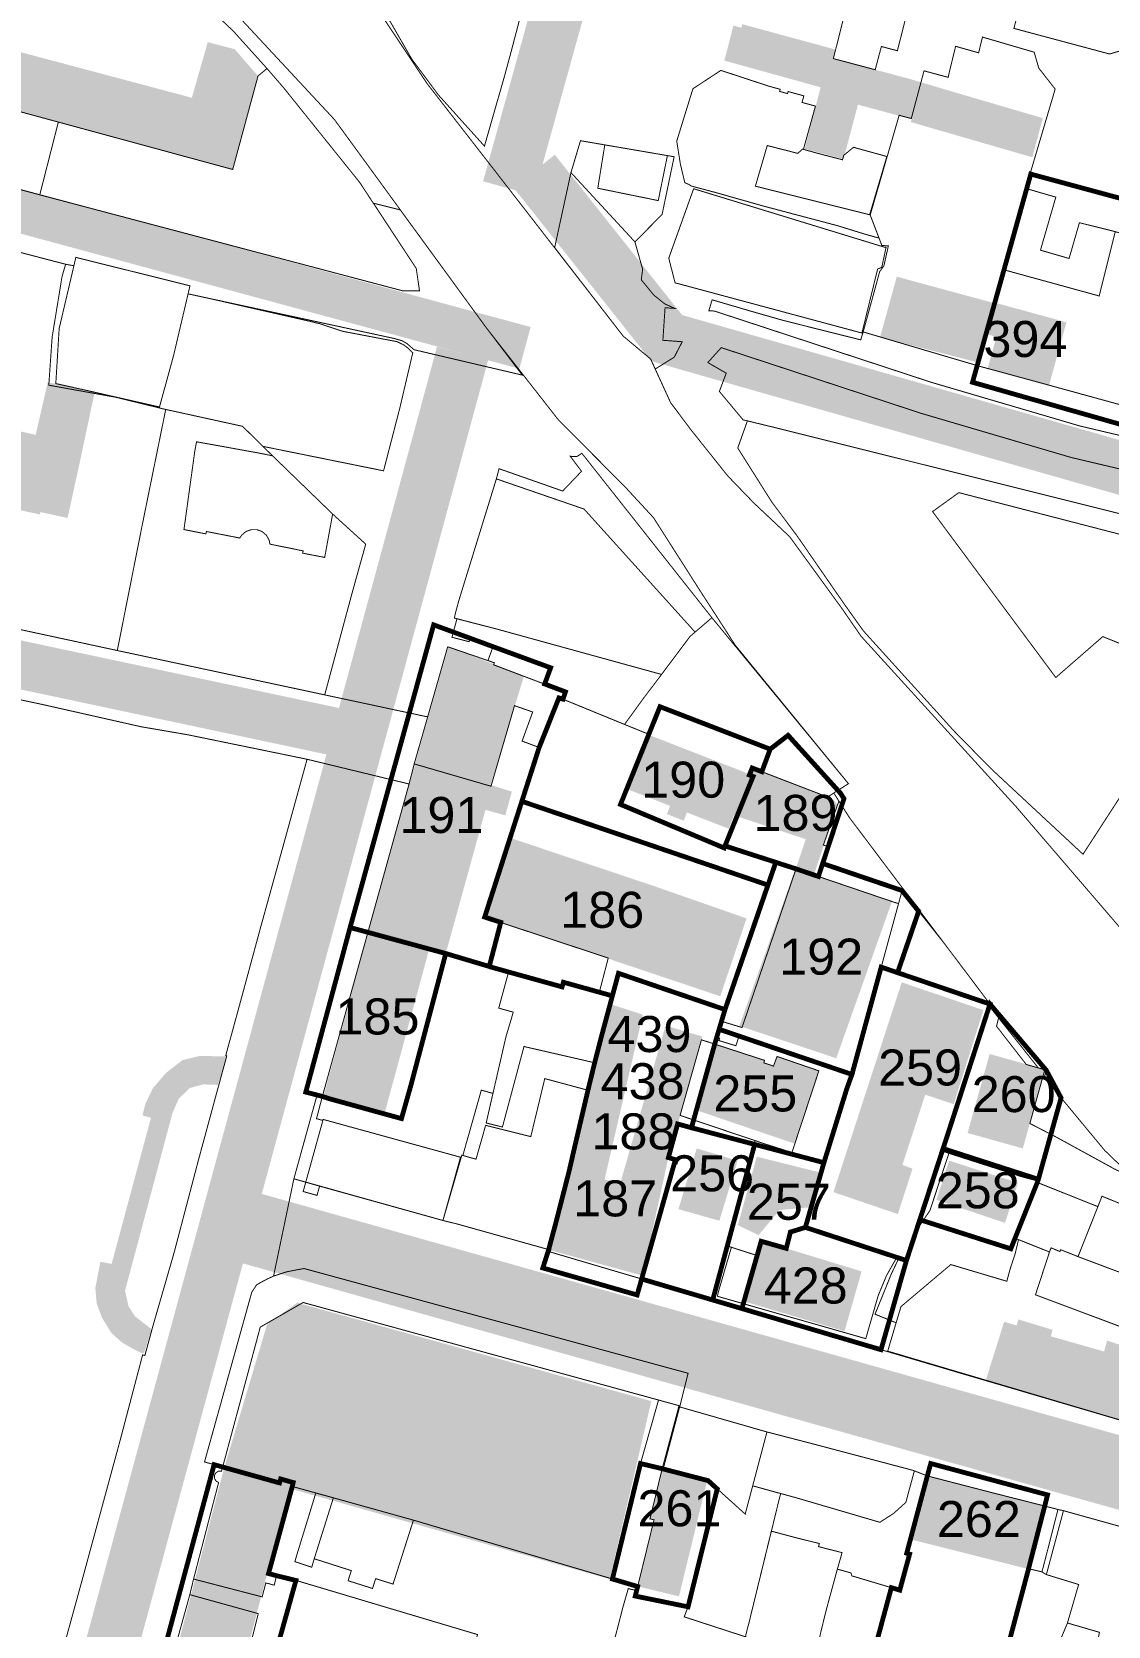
# Model space of a CAD drawing. Header units: millimetres. Extents: x 21689 to 31331, y 37531 to 43751.
# Drawn here: x 25871 to 26095.1, y 42694 to 43025.9 of the extents above; entities that cross this region are included whole.
import ezdxf

# ---------------------------------------------------------------- set-up
doc = ezdxf.new("R2010")
doc.units = ezdxf.units.MM
doc.linetypes.add('g5_084', pattern=[0.4, 0.2, -0.2])
for name, color, linetype, lineweight, transparency in [('0.1 ОКН', 1, 'Continuous', 9, 0.4), ('00 Дороги', 252, 'Continuous', 9, 0.2), ('24. ценная дореволюц постройка', 192, 'Continuous', 13, 0.4)]:
    doc.layers.add(name, color=color, linetype=linetype, lineweight=lineweight, transparency=transparency)
for name, color, linetype, lineweight in [('00 границы ОКН', 1, 'Continuous', 40), ('00 номер ОКН', 7, 'Continuous', 15), ('00 Разраб границы', 5, 'g5_084', 50), ('CONTUR', 150, 'Continuous', 9)]:
    doc.layers.add(name, color=color, linetype=linetype, lineweight=lineweight)
doc.layers.add('00 Парки и скверы', color=114, linetype='Continuous', lineweight=9, true_color=0x00a945, transparency=0.5)
doc.layers.add('25. ценная историческая застройка сов пер', color=92, linetype='Continuous', lineweight=0, true_color=0x19df16)
doc.styles.get("Standard").update_dxf_attribs({"font": 'arial.ttf'})

# ---------------------------------------------------------------- blocks, each defined once
blk = doc.blocks.new('участки все')
at = {"layer": 'CONTUR', "const_width": 0.2}
for points in [[(3226.25, 5132.74), (3207.65, 5150.65), (3195.07, 5165.83), (3195.48, 5167.35), (3193.82, 5167.83), (3184.05, 5180.14), (3183.68, 5180.6), (3183.78, 5181.11), (3154.49, 5219.96), (3151.24, 5225.07), (3154.3, 5227.01), (3130.69, 5255.89), (3122.93, 5267.91), (3113.69, 5282.41), (3107.66, 5288.94), (3093.95, 5302.69), (3078.9, 5321.91), (3047.26, 5365.29), (3004, 5411.79)], [(3049.04, 5399.05), (3066.58, 5372.74), (3078.65, 5357.23), (3107.37, 5320.22), (3113.09, 5315.45), (3117.25, 5306.37), (3121.31, 5300.93), (3129.16, 5291.09), (3134.57, 5285.48), (3142.06, 5278.43), (3152.97, 5263.44), (3156.91, 5257.73), (3189.28, 5222.13), (3221.5, 5184.63), (3232.52, 5170.43), (3237.83, 5162.11), (3256.27, 5134.4), (3263.77, 5123.3), (3273.45, 5108.14), (3315.47, 5043.12), (3323.12, 5026.21), (3333.41, 5001.28)], [(2960.3, 5356.47), (2985.88, 5349.63), (3061.39, 5329.66), (3064.96, 5329.66), (3064.29, 5334.29), (3055.37, 5347.89), (3060.95, 5346.5), (3078.9, 5321.91), (3086.37, 5312.09), (3063.81, 5317.38), (3062.37, 5318.65), (3061.34, 5319.25), (3059.69, 5319.72), (3016.77, 5329.01), (3016.99, 5329.96), (3017.16, 5330.69), (2993.39, 5336.6), (2992.99, 5334.86), (2991.27, 5335.17), (2961.09, 5343.06)], [(3245.91, 5291.24), (3202.51, 5301.49), (3171.45, 5310.62), (3126.41, 5325.42), (3125.22, 5325.5), (3125.9, 5327.77), (3125.9, 5327.77), (3133.88, 5325.43), (3140.55, 5323.52), (3156.84, 5319.43), (3157.36, 5321.08), (3181.37, 5313.99), (3183.44, 5313.43), (3196.26, 5309.94), (3215.99, 5304.52)], [(2943.41, 5267.4), (3002.03, 5254.74), (3066.66, 5240.92), (3063.86, 5231.13), (3062.79, 5226.95), (3041.55, 5232.1), (3016.7, 5237.2), (3006.98, 5238.87), (2986.28, 5243.54), (2960.3, 5249.02)], [(2989.1, 5040.8), (2994.81, 5061.57), (3002.68, 5090.51), (3007.3, 5108.07), (3007.78, 5107.96), (3009.42, 5113.99), (3013.91, 5129.55), (3018.91, 5148.59), (3023.15, 5164.21), (3024.83, 5170.32), (3024.6, 5170.38), (3027.15, 5179.68), (3031.87, 5197.09), (3036.66, 5214.38), (3041.55, 5232.1), (3016.7, 5237.2), (3006.98, 5238.87), (2986.28, 5243.54), (2960.3, 5249.02)], [(2989.1, 5040.8), (2994.81, 5061.57), (3002.68, 5090.51), (3007.3, 5108.07), (3007.78, 5107.96), (3009.42, 5113.99), (3013.91, 5129.55), (3018.91, 5148.59), (3023.15, 5164.21), (3024.83, 5170.32), (3024.6, 5170.38), (3027.15, 5179.68), (3031.87, 5197.09), (3036.66, 5214.38), (3041.55, 5232.1), (3041.55, 5232.1), (3062.79, 5226.95), (3044.73, 5161.89), (3043.63, 5162.18), (3038.8, 5144.73), (3034.57, 5124.48), (3033.2, 5123.85), (3031.07, 5122.7), (3030.03, 5121.12), (3020.19, 5085.78), (3023.97, 5084.72), (3023.74, 5083.87), (3023.11, 5083.86), (3022.57, 5083.53), (3022.26, 5083), (3022.27, 5082.36), (3022.58, 5081.81), (3023.12, 5081.48), (3017.91, 5061.39), (3017.13, 5058.14), (3005.14, 5014.88)], [(3247.27, 5062.19), (3199.07, 5075.63), (3197.92, 5075.88), (3195.16, 5076.6), (3184.7, 5079.25), (3170.71, 5082.87), (3167.77, 5084.02), (3147.01, 5089.51), (3137.32, 5092.02), (3119.14, 5097.24), (3120.9, 5104.24), (3040.92, 5126.05), (3038.93, 5125.69), (3037.36, 5125.38), (3036.07, 5124.97), (3034.57, 5124.48), (3038.8, 5144.73), (3038.8, 5144.73), (3041.27, 5144.03), (3040.74, 5142.09), (3043.62, 5141.28), (3044.15, 5143.21), (3069.84, 5136.06), (3072.87, 5135.31), (3092.28, 5129.88), (3092.19, 5129.5), (3177.44, 5104.32), (3213.8, 5093.63)], [(3104.58, 5044.87), (3107.29, 5055.41), (3107.29, 5055.41), (3108.44, 5059.41), (3110.18, 5058.98), (3109.91, 5057.85), (3120.89, 5055.62), (3120.09, 5053.52), (3132.84, 5049.37)]]:
    blk.add_lwpolyline(points, dxfattribs=at)
for points in [[(3198.66, 5421.16), (3256.06, 5405.78), (3254.51, 5399.93), (3252.32, 5391.8), (3247.79, 5393.02), (3247.66, 5392.55), (3243.94, 5393.44), (3237.29, 5391.71), (3233.22, 5392.78), (3229.29, 5393.57), (3226.32, 5387.94), (3219.37, 5389.78), (3215.25, 5381.98), (3212.42, 5380.06), (3208.69, 5378.95), (3188.74, 5384.29), (3198.66, 5421.16)], [(2945.16, 5403.11), (2999.93, 5389.19), (3009.76, 5398.12), (3017.92, 5391.53), (3026.17, 5383.74), (3033.2, 5375.93), (3031.33, 5374.37), (3026.06, 5354.91), (2989.75, 5364.78), (2939.68, 5378.36), (2938.81, 5378.6), (2945.16, 5403.11)], [(3073.41, 5399.38), (3072.14, 5394.79), (3050.49, 5399.12), (3058.45, 5386.42), (3063.39, 5377.83), (3064.89, 5375.84), (3068.46, 5371.02), (3068.94, 5370.38), (3078.49, 5359.77), (3080.71, 5367.53), (3082.6, 5374.12), (3083.89, 5378.86), (3088.15, 5395.05), (3073.41, 5399.38)], [(3156.15, 5397.24), (3154.1, 5389.66), (3151.15, 5378), (3159.86, 5375.68), (3161.15, 5380.52), (3164.48, 5379.63), (3166.48, 5387.47), (3165.83, 5387.63), (3168.32, 5396.02), (3165.78, 5396.68), (3165.24, 5394.71), (3156.15, 5397.24)], [(3182.2, 5382.48), (3192.97, 5379.33), (3193.93, 5376.01), (3197.34, 5371.65), (3191.54, 5352.06), (3187.06, 5333.91), (3186.63, 5334.03), (3185.59, 5330.13), (3183.21, 5320.93), (3181.37, 5313.99), (3157.36, 5321.08), (3160.8, 5333.65), (3161.68, 5334.86), (3162.6, 5338.99), (3161.25, 5339.09), (3158.82, 5345.42), (3164.85, 5366.19), (3167.38, 5365.52), (3170.03, 5375.45), (3175.04, 5374.1), (3176.61, 5380.56), (3181.4, 5379.2), (3182.2, 5382.48)], [(2989.75, 5364.78), (2985.88, 5349.63), (2960.3, 5356.47), (2935.73, 5362.86), (2939.68, 5378.36), (2989.75, 5364.78)], [(2989.75, 5364.78), (3026.06, 5354.91), (3031.33, 5374.37), (3033.2, 5375.93), (3036.59, 5372.02), (3052.49, 5352.24), (3064.29, 5334.29), (3064.96, 5329.66), (3061.39, 5329.66), (2985.88, 5349.63), (2989.75, 5364.78)], [(3119.29, 5356.03), (3120.22, 5352.15), (3121.15, 5351.75), (3121.55, 5351.47), (3127.25, 5349.94), (3136.21, 5347.39), (3152.07, 5343.19), (3157.79, 5341.42), (3160.67, 5340.62), (3158.82, 5345.42), (3158.7, 5345.48), (3134.91, 5351.43), (3137.38, 5359.89), (3143.76, 5358.26), (3144.7, 5359.16), (3144.92, 5359.1), (3147.42, 5368.11), (3144.62, 5368.87), (3145, 5370.24), (3141.73, 5371.14), (3141.62, 5370.7), (3139.96, 5371.17), (3140.08, 5371.6), (3137.77, 5372.24), (3127.72, 5375.54), (3121.9, 5371.72), (3119.54, 5364.09), (3118.53, 5360.81), (3119.29, 5356.03)], [(3116.59, 5357.8), (3115.43, 5352.11), (3114.69, 5348.43), (3102.09, 5351), (3103.55, 5360.03), (3098.49, 5360.9), (3096.5, 5354.26), (3109.82, 5339.84), (3115.48, 5345.53), (3117.99, 5357.56), (3116.59, 5357.8)], [(3116.59, 5357.8), (3115.43, 5352.11), (3114.69, 5348.43), (3102.09, 5351), (3103.55, 5360.03), (3116.59, 5357.8)], [(3137.38, 5359.89), (3143.76, 5358.26), (3144.7, 5359.16), (3147.88, 5358.27), (3153.05, 5356.93), (3153.32, 5357.86), (3155.34, 5359.53), (3162.29, 5357.61), (3158.7, 5345.48), (3134.91, 5351.43), (3137.38, 5359.89)], [(3118.12, 5325.98), (3116.1, 5326.12), (3115.65, 5319.34), (3119.68, 5319.04), (3118.02, 5315.83), (3114.06, 5313.36), (3113.09, 5315.45), (3107.37, 5320.22), (3093.11, 5338.65), (3096.5, 5354.26), (3109.82, 5339.84), (3111.43, 5334.15), (3111.15, 5331.93), (3113.77, 5328.74), (3116.01, 5326.94), (3118.12, 5325.98)], [(3122.05, 5350.9), (3116.87, 5336.44), (3118.19, 5331.31), (3157.1, 5320.85), (3160.37, 5334.19), (3161.24, 5334.54), (3162.12, 5338.68), (3161.65, 5338.77), (3122.05, 5350.9)], [(3191.41, 5350.91), (3197.48, 5349.15), (3194.28, 5338.1), (3200.24, 5336.38), (3202.39, 5343.82), (3209.86, 5341.96), (3206.51, 5328.57), (3187.06, 5333.91), (3191.41, 5350.91)], [(2961.09, 5343.06), (2991.27, 5335.17), (2991.12, 5334.68), (2990.52, 5332.62), (2988.46, 5320.03), (2987.76, 5309.99), (2993.91, 5308.88), (3001.67, 5307.49), (3011.42, 5305.1), (3012.11, 5304.94), (3007.11, 5280.33), (3002.03, 5254.74), (2943.41, 5267.4), (2953.51, 5309.62), (2961.09, 5343.06)], [(3181.37, 5313.99), (3183.21, 5320.93), (3185.59, 5330.13), (3186.63, 5334.03), (3206.51, 5328.57), (3209.86, 5341.96), (3224.35, 5337.89), (3215.99, 5304.52), (3196.26, 5309.94), (3183.44, 5313.43), (3181.37, 5313.99)], [(2993.39, 5336.6), (3017.16, 5330.69), (3016.99, 5329.96), (3016.77, 5329.01), (3013.95, 5317.02), (3013.78, 5316.28), (3010.81, 5305.45), (2997.06, 5308.58), (2989.22, 5310.33), (2989.92, 5321.79), (2992.99, 5334.86), (2993.39, 5336.6)], [(3011.42, 5305.1), (3010.76, 5305.26), (3010.81, 5305.45), (3013.78, 5316.28), (3013.95, 5317.02), (3016.77, 5329.01), (3021.42, 5328), (3041.96, 5323.33), (3044.15, 5322.8), (3048.98, 5321.21), (3060.31, 5319.05), (3061.72, 5318.36), (3062.59, 5317.69), (3063.56, 5316.74), (3060.88, 5305.31), (3057.48, 5292.16), (3032.35, 5297.25), (3028.11, 5301.43), (3012.11, 5304.94), (3011.42, 5305.1)], [(3128.84, 5312.49), (3125.01, 5314.71), (3127.8, 5317.81), (3169.43, 5304.13), (3200.77, 5294.91), (3202.4, 5294.53), (3244.18, 5284.67), (3283.91, 5273.09), (3294.61, 5270.1), (3306.89, 5266.67), (3308.4, 5262.55), (3315.43, 5260.59), (3313.69, 5253.37), (3279.89, 5262.54), (3280.2, 5263.5), (3222.24, 5278.89), (3222.55, 5280.29), (3140.24, 5300.86), (3133.25, 5302.56), (3132.34, 5302.78), (3127.41, 5308.69), (3128.84, 5312.49)], [(3012.11, 5304.94), (3028.11, 5301.43), (3034.36, 5295.28), (3031.73, 5295.82), (3021.57, 5297.66), (3018.53, 5298.2), (3018.15, 5296.16), (3015.91, 5279.93), (3020.48, 5279.03), (3020.58, 5279.52), (3027.53, 5278.17), (3027.93, 5278.76), (3028.82, 5279.52), (3029.93, 5279.91), (3031.09, 5279.91), (3032.17, 5279.52), (3033.06, 5278.76), (3033.64, 5277.75), (3033.83, 5276.89), (3040.73, 5275.49), (3040.63, 5275.01), (3045.22, 5274.13), (3046.87, 5283.16), (3053.76, 5276.9), (3050.88, 5266.55), (3049.18, 5260.24), (3045.22, 5245.51), (3002.03, 5254.74), (3007.11, 5280.33), (3012.11, 5304.94)], [(3228.21, 5251.03), (3216, 5256.64), (3215.36, 5254.37), (3207.26, 5257.64), (3197.47, 5249.12), (3171.81, 5283.67), (3177.28, 5287.62), (3221.62, 5276.15), (3222.55, 5280.29), (3140.23, 5300.86), (3133.25, 5302.56), (3131.24, 5296.91), (3138.33, 5285.66), (3143.54, 5278.69), (3153.51, 5264.28), (3157.41, 5258.82), (3176.3, 5237.96), (3184.02, 5230.1), (3203.14, 5212.32), (3228.21, 5251.03)], [(3046.87, 5283.16), (3045.22, 5274.13), (3040.63, 5275.01), (3040.73, 5275.49), (3033.83, 5276.89), (3033.64, 5277.75), (3033.06, 5278.76), (3032.17, 5279.52), (3031.09, 5279.91), (3029.93, 5279.91), (3028.82, 5279.52), (3027.93, 5278.76), (3027.53, 5278.17), (3020.58, 5279.52), (3020.48, 5279.03), (3015.91, 5279.93), (3018.15, 5296.16), (3018.53, 5298.2), (3021.57, 5297.66), (3031.73, 5295.82), (3034.36, 5295.28), (3046.87, 5283.16)], [(3081.53, 5292.6), (3094.78, 5287.95), (3098.71, 5292.06), (3096.35, 5295.19), (3097.69, 5295.11), (3098.78, 5295.8), (3125.85, 5261.58), (3122.35, 5258.58), (3099.23, 5284.2), (3080.97, 5290.48), (3081.53, 5292.6)], [(3115.37, 5249.76), (3121.29, 5257.66), (3122.35, 5258.58), (3099.23, 5284.2), (3080.97, 5290.48), (3073.15, 5265.14), (3072.47, 5262.63), (3072.22, 5261.5), (3080.92, 5259.25), (3115.37, 5249.76)], [(3197.47, 5249.12), (3171.81, 5283.67), (3177.28, 5287.62), (3221.62, 5276.15), (3215.36, 5254.37), (3207.26, 5257.64), (3197.47, 5249.12)], [(3125.85, 5261.58), (3154.28, 5227.01), (3151.24, 5225.07), (3149.93, 5224.24), (3136.67, 5229.35), (3134.26, 5230.28), (3133.67, 5228.82), (3134.43, 5228.51), (3129.85, 5217.15), (3128.41, 5213.63), (3106.82, 5222.69), (3108.13, 5225.94), (3112.72, 5237.3), (3107.66, 5239.35), (3111.57, 5244.74), (3115.37, 5249.76), (3121.29, 5257.66), (3125.85, 5261.58)], [(3072.76, 5261.35), (3080.92, 5259.25), (3115.37, 5249.76), (3111.57, 5244.74), (3107.66, 5239.35), (3094.87, 5244.59), (3095.36, 5246.1), (3086.74, 5249.36), (3080.4, 5251.77), (3080.55, 5252.19), (3079.22, 5252.65), (3080.27, 5255.52), (3075.53, 5257.26), (3075.28, 5256.58), (3071.72, 5257.5), (3072.76, 5261.35)], [(3070.84, 5255.52), (3080.55, 5252.19), (3080.4, 5251.77), (3086.74, 5249.36), (3095.36, 5246.1), (3094.87, 5244.59), (3094, 5244.85), (3089.89, 5234.55), (3086.33, 5235.88), (3088.53, 5241.94), (3084.75, 5243.26), (3079.85, 5226.48), (3063.86, 5231.13), (3070.84, 5255.52)], [(3133.67, 5228.82), (3134.26, 5230.28), (3136.67, 5229.35), (3149.93, 5224.24), (3151.24, 5225.07), (3152.3, 5223.4), (3149.07, 5214.25), (3150.09, 5213.91), (3148.04, 5207.69), (3144.48, 5208.91), (3143.38, 5209.28), (3128.59, 5214.06), (3129.85, 5217.15), (3134.43, 5228.51), (3133.67, 5228.82)], [(3152.3, 5223.4), (3154.49, 5219.96), (3165.59, 5205.23), (3165.47, 5204.76), (3164.72, 5202.03), (3163.65, 5202.38), (3148.44, 5207.55), (3148.04, 5207.69), (3150.09, 5213.91), (3149.07, 5214.25), (3152.3, 5223.4)], [(3127, 5174.13), (3127.99, 5177.49), (3132.13, 5176.24), (3143.38, 5209.28), (3144.48, 5208.91), (3148.44, 5207.55), (3163.65, 5202.38), (3164.72, 5202.03), (3159.97, 5184.61), (3155.6, 5168.59), (3155.02, 5166.47), (3151.81, 5167.56), (3131.52, 5174.46), (3130.84, 5172.45), (3127.32, 5173.51), (3127.48, 5173.99), (3127, 5174.13)], [(3145.32, 5134.62), (3148.56, 5146.03), (3153.97, 5163.53), (3155.02, 5166.47), (3164.72, 5202.03), (3165.47, 5204.76), (3174.21, 5193.8), (3183.19, 5181.89), (3183.78, 5181.11), (3183.68, 5180.6), (3166.38, 5127.72), (3145.32, 5134.62)], [(3081.89, 5198.11), (3104.27, 5190.7), (3102.41, 5183.59), (3094.92, 5185.67), (3094.66, 5184.7), (3083.51, 5187.8), (3079.49, 5188.92), (3081.89, 5198.11)], [(3083.51, 5187.8), (3094.66, 5184.7), (3094.92, 5185.67), (3105.13, 5182.83), (3104.67, 5181.12), (3102.83, 5174.34), (3101.45, 5168.9), (3086.72, 5172.28), (3082.23, 5155.51), (3078.85, 5156.36), (3082.94, 5174.22), (3083.03, 5174.54), (3084.06, 5177.98), (3084.48, 5179.44), (3081.46, 5180.28), (3081.57, 5180.67), (3083.51, 5187.8)], [(3183.68, 5180.6), (3184.05, 5180.14), (3185.56, 5178.24), (3185.13, 5176.51), (3191.31, 5168.55), (3193.82, 5167.83), (3195.19, 5167.44), (3192.07, 5156.26), (3197.59, 5153.41), (3209.93, 5146.65), (3213.34, 5145.17), (3210.93, 5139.55), (3207.09, 5141.11), (3206.24, 5138.94), (3193.63, 5143.97), (3193.74, 5144.27), (3190.37, 5145.17), (3175.21, 5150.04), (3173.83, 5150.5), (3183.68, 5180.6)], [(3086.72, 5172.28), (3101.45, 5168.9), (3100.03, 5163.18), (3091.05, 5165.6), (3088.14, 5153.52), (3078.74, 5155.87), (3076.73, 5148.82), (3073.99, 5149.6), (3077.84, 5163.21), (3080.25, 5162.51), (3078.85, 5156.36), (3082.23, 5155.51), (3086.72, 5172.28)], [(3123.68, 5173.68), (3136.83, 5169.4), (3136.69, 5168.89), (3138.68, 5168.2), (3139.42, 5170.21), (3148.13, 5167.22), (3143.12, 5152.02), (3142.53, 5150.21), (3136.64, 5152.08), (3134.84, 5152.69), (3119.23, 5157.94), (3123.68, 5173.68)], [(3091.85, 5130), (3072.87, 5135.31), (3069.84, 5136.06), (3073.78, 5149.66), (3076.73, 5148.82), (3078.74, 5155.87), (3088.14, 5153.52), (3091.05, 5165.6), (3100.03, 5163.18), (3097.15, 5150.82), (3096.14, 5146.42), (3093.3, 5135.36), (3091.85, 5130)], [(3041.28, 5144.04), (3044.84, 5156.9), (3043.51, 5157.25), (3043.71, 5158), (3044.73, 5161.89), (3043.63, 5162.18), (3038.8, 5144.73), (3041.28, 5144.04)], [(3044.9, 5157.1), (3073.5, 5149.23), (3069.84, 5136.06), (3041.28, 5144.04), (3044.84, 5156.9), (3044.9, 5157.1)], [(3149.19, 5148.1), (3142.53, 5150.21), (3136.64, 5152.08), (3134.84, 5152.69), (3134.43, 5150.65), (3129.07, 5130.8), (3129.91, 5130.48), (3133.32, 5129.38), (3135.26, 5128.78), (3135.96, 5131.07), (3136.14, 5131.73), (3138, 5131.18), (3141.35, 5130.25), (3142.21, 5133.65), (3145.32, 5134.62), (3148.56, 5146.03), (3148.85, 5147.01), (3149.19, 5148.1)], [(3165.23, 5118.12), (3164.22, 5114.76), (3159.83, 5116.54), (3163.2, 5124.88), (3164.79, 5128.24), (3166.38, 5127.72), (3168.4, 5133.9), (3171.25, 5138.11), (3172.16, 5140.86), (3175.21, 5150.04), (3190.37, 5145.17), (3193.74, 5144.27), (3193.63, 5143.97), (3188.99, 5132.36), (3189.71, 5132.07), (3189, 5129.11), (3187.95, 5125.89), (3187.27, 5123.4), (3175.6, 5126.88), (3165.23, 5118.12)], [(3040.74, 5142.09), (3041.27, 5144.03), (3044.15, 5143.21), (3043.62, 5141.28), (3040.74, 5142.09)], [(3193.63, 5143.97), (3206.24, 5138.94), (3202.1, 5128.53), (3201.28, 5128.87), (3198.48, 5129.97), (3198.34, 5129.59), (3196.5, 5130.36), (3196.16, 5129.5), (3189.71, 5132.07), (3188.99, 5132.36), (3193.63, 5143.97)], [(3207.09, 5141.11), (3210.93, 5139.55), (3213.34, 5145.17), (3213.41, 5145.1), (3226.25, 5132.74), (3228.95, 5130), (3239.1, 5115.49), (3232.69, 5112.1), (3232.3, 5112.69), (3232.05, 5113.25), (3229.41, 5116.94), (3228.42, 5117.36), (3228.68, 5118.09), (3226.45, 5119.37), (3202.1, 5128.53), (3206.24, 5138.94), (3207.09, 5141.11)], [(3141.35, 5130.25), (3142.21, 5133.65), (3145.32, 5134.62), (3164.36, 5128.38), (3162.2, 5124.55), (3160.48, 5120.4), (3157.9, 5111.46), (3127.03, 5120.26), (3127.09, 5120.8), (3129.91, 5130.48), (3135.3, 5128.74), (3136.14, 5131.71), (3141.35, 5130.25)], [(3175.6, 5126.88), (3187.27, 5123.4), (3187.95, 5125.89), (3189, 5129.11), (3189.71, 5132.07), (3196.16, 5129.5), (3193.24, 5120.58), (3224.92, 5108.71), (3220.38, 5105.83), (3216.53, 5092.84), (3162.47, 5108.85), (3164.22, 5114.76), (3165.23, 5118.12), (3175.6, 5126.88)], [(3196.16, 5129.5), (3196.5, 5130.36), (3198.34, 5129.59), (3198.48, 5129.97), (3201.28, 5128.87), (3202.1, 5128.53), (3226.45, 5119.37), (3228.68, 5118.09), (3228.42, 5117.36), (3229.41, 5116.94), (3232.05, 5113.25), (3224.92, 5108.71), (3193.24, 5120.58), (3196.16, 5129.5)], [(3031.8, 5113.85), (3040.72, 5118.98), (3114.74, 5098.67), (3110.99, 5085.45), (3115.48, 5084.28), (3112.96, 5073.93), (3113.8, 5073.72), (3110.4, 5059.85), (3063.7, 5073.66), (3047.03, 5078.31), (3038.48, 5080.67), (3038.67, 5081.49), (3036.04, 5082.23), (3035.82, 5081.41), (3023.97, 5084.72), (3031.8, 5113.85)], [(3114.74, 5098.67), (3119, 5097.5), (3118.87, 5096.93), (3115.48, 5084.28), (3110.99, 5085.45), (3114.74, 5098.67)], [(3119.14, 5097.24), (3137.32, 5092.02), (3132.79, 5074.92), (3125.07, 5081.89), (3115.71, 5084.31), (3119.14, 5097.24)], [(3168.02, 5083.92), (3167.77, 5084.02), (3147.01, 5089.51), (3137.32, 5092.02), (3134.35, 5080.8), (3143.54, 5078.28), (3160.84, 5073.21), (3163.75, 5075.1), (3166.24, 5077.35), (3168.02, 5083.92)], [(3038.48, 5080.67), (3038.67, 5081.49), (3036.04, 5082.23), (3035.82, 5081.41), (3023.97, 5084.72), (3023.74, 5083.87), (3023.11, 5083.86), (3022.57, 5083.53), (3022.26, 5083), (3022.27, 5082.36), (3022.58, 5081.81), (3023.12, 5081.48), (3017.91, 5061.39), (3032.2, 5057.68), (3032.95, 5060.58), (3034.7, 5060.13), (3035.2, 5062.09), (3033.53, 5062.54), (3034.09, 5064.6), (3038.48, 5080.67)], [(3110.4, 5059.85), (3109.91, 5057.85), (3120.89, 5055.62), (3126.98, 5080.16), (3125.07, 5081.89), (3115.71, 5084.31), (3115.5, 5084.37), (3112.96, 5073.93), (3113.8, 5073.72), (3110.4, 5059.85)], [(3170.71, 5082.87), (3184.7, 5079.25), (3195.16, 5076.6), (3194.46, 5073.87), (3192.23, 5065.2), (3191.82, 5063.55), (3194.59, 5062.88), (3195.51, 5062.32), (3202.23, 5060.26), (3199.9, 5052.24), (3198.51, 5048.92), (3193.04, 5044.99), (3187.24, 5046.38), (3189.4, 5036.21), (3174.65, 5039.98), (3159.07, 5044.19), (3163.23, 5059.6), (3164.99, 5059.08), (3167.03, 5066.58), (3166.43, 5066.77), (3170.71, 5082.87)], [(3043.37, 5079.3), (3047.03, 5078.31), (3043.04, 5065.62), (3042.52, 5063.85), (3039.01, 5065.03), (3039.48, 5066.64), (3043.37, 5079.3)], [(3120.09, 5053.52), (3120.89, 5055.62), (3126.98, 5080.16), (3132.79, 5074.92), (3134.35, 5080.8), (3140.19, 5079.19), (3139.87, 5078.02), (3133.5, 5051.99), (3133.21, 5050.94), (3132.84, 5049.37), (3120.09, 5053.52)], [(3047.03, 5078.31), (3063.7, 5073.66), (3059.45, 5060.34), (3055.83, 5061.48), (3055.18, 5059.43), (3050.09, 5061.05), (3050.76, 5063.15), (3043.04, 5065.62), (3047.03, 5078.31)], [(3195.16, 5076.6), (3197.92, 5075.88), (3197.23, 5073.16), (3195.48, 5066.3), (3194.59, 5062.88), (3191.82, 5063.55), (3192.23, 5065.2), (3194.46, 5073.87), (3195.16, 5076.6)], [(3199.07, 5075.63), (3247.27, 5062.19), (3252.33, 5059.12), (3254.86, 5055.73), (3257.09, 5050.84), (3257.16, 5048.73), (3257.25, 5045.5), (3254.9, 5036.64), (3252.95, 5028.22), (3251.82, 5028.51), (3208.64, 5041.05), (3206.45, 5041.7), (3205.36, 5043.92), (3206.56, 5050.3), (3199.9, 5052.24), (3202.23, 5060.26), (3195.51, 5062.32), (3199.07, 5075.63)], [(3152.96, 5066.89), (3148.06, 5068.14), (3148.22, 5068.79), (3143.16, 5070.05), (3138.23, 5071.37), (3133.5, 5051.99), (3133.21, 5050.94), (3132.84, 5049.37), (3138.16, 5047.64), (3144.87, 5046.05), (3147.31, 5045.41), (3147.57, 5046.34), (3149.6, 5054.71), (3151.98, 5063.46), (3152.96, 5066.89)], [(3151.98, 5063.46), (3154.83, 5062.66), (3154.98, 5062.06), (3163.23, 5059.6), (3159.07, 5044.19), (3157.89, 5039.94), (3149.45, 5042.44), (3150.22, 5045.57), (3147.57, 5046.34), (3149.6, 5054.71), (3151.98, 5063.46)], [(3039.24, 5061.11), (3077.05, 5049.83), (3069.68, 5025.99), (3032.38, 5036.56), (3039.24, 5061.11)], [(3034.31, 5007.45), (3037.6, 5019.57), (3023.61, 5023.38), (3024.46, 5026.47), (3025.85, 5032.39), (3028.56, 5043.06), (3029.2, 5045.55), (3030.33, 5049.97), (3031.39, 5054.19), (3017.13, 5058.14), (3005.14, 5014.88), (3034.31, 5007.45)], [(3187.24, 5046.38), (3193.04, 5044.99), (3198.51, 5048.92), (3199.9, 5052.24), (3206.56, 5050.3), (3205.36, 5043.92), (3206.45, 5041.7), (3206.73, 5041.61), (3206.48, 5040.66), (3203.46, 5029.91), (3203.21, 5028.99), (3194.35, 5031.48), (3194.67, 5032.62), (3189.51, 5034.07), (3190.06, 5036.04), (3189.4, 5036.21), (3187.24, 5046.38)]]:
    blk.add_lwpolyline(points, close=True, dxfattribs=at)

msp = doc.modelspace()

# ---------------------------------------------------------------- hatches: boundary and pattern name
at = {"layer": '0.1 ОКН', "transparency": 33554585}
h = msp.add_hatch(color=1, dxfattribs=at)
h.dxf.hatch_style = 1
h.paths.add_polyline_path([(26069.88, 42962.96), (26071.85, 42962.42), (26070.04, 42955.88), (26082.82, 42952.35), (26086.44, 42965.45), (26071.69, 42969.49)])
h = msp.add_hatch(color=1, dxfattribs=at)
h.dxf.hatch_style = 1
h.paths.add_polyline_path([(25966.52, 42869.13), (25973.48, 42891.81), (25957.74, 42897.93), (25950.65, 42873.08), (25941.03, 42838.52), (25957.18, 42834.01), (25965.45, 42863.93), (25969.58, 42862.78), (25970.95, 42867.71)])
h = msp.add_hatch(color=1, dxfattribs=at)
h.dxf.hatch_style = 1
h.paths.add_polyline_path([(26020.54, 42871.32), (25999.27, 42879.61), (25994.85, 42868.29), (26003.91, 42864.75), (26003.24, 42863.04), (26006.74, 42861.67), (26007.41, 42863.38), (26016.11, 42859.99)])
h = msp.add_hatch(color=1, dxfattribs=at)
h.dxf.hatch_style = 1
h.paths.add_polyline_path([(26038.01, 42865.94), (26020.98, 42872.57), (26017.21, 42862.8), (26032.16, 42857.81), (26030.03, 42851.49), (26033.78, 42850.2), (26038.74, 42864.87)])
h = msp.add_hatch(color=1, dxfattribs=at)
h.dxf.hatch_style = 1
h.paths.add_polyline_path([(26019.82, 42841.32), (26000, 42848.24), (25970.69, 42858.05), (25965.28, 42841.59), (26014.34, 42825.11)])
h = msp.add_hatch(color=1, dxfattribs=at)
h.dxf.hatch_style = 1
h.paths.add_polyline_path([(26050.14, 42844.96), (26029.92, 42851.48), (26018.33, 42818.93), (26038.5, 42812.19)])
h = msp.add_hatch(color=1, dxfattribs=at)
h.dxf.hatch_style = 1
h.paths.add_polyline_path([(25953.74, 42834.94), (25941.03, 42838.52), (25931.66, 42804.07), (25944.41, 42800.61)])
h = msp.add_hatch(color=1, dxfattribs=at)
h.dxf.hatch_style = 1
h.paths.add_polyline_path([(26052.28, 42790), (26057.03, 42804.6), (26062.96, 42802.64), (26069.14, 42822.23), (26052.14, 42828.01), (26037.92, 42784.32), (26051.32, 42779.75), (26054.38, 42789.19)])
h = msp.add_hatch(color=1, dxfattribs=at)
h.dxf.hatch_style = 1
h.paths.add_polyline_path([(25998.22, 42821.28), (25991.42, 42823.48), (25978.52, 42772.34), (25998.17, 42766.93), (26003.54, 42791.51), (26010.61, 42816.72), (26002.96, 42819.01), (25993.53, 42786.21), (25990.25, 42786.96)])
h = msp.add_hatch(color=1, dxfattribs=at)
h.dxf.hatch_style = 1
h.paths.add_polyline_path([(26029.83, 42794.42), (26009.43, 42801.36), (26013.21, 42815.12), (26023.56, 42811.78), (26023.41, 42811.27), (26025.41, 42810.56), (26026.16, 42812.58), (26034.87, 42809.59)])
h = msp.add_hatch(color=1, dxfattribs=at)
h.dxf.hatch_style = 1
h.paths.add_polyline_path([(26070.44, 42813.08), (26065.85, 42796.63), (26077.36, 42793.42), (26081.95, 42809.87)])
h = msp.add_hatch(color=1, dxfattribs=at)
h.dxf.hatch_style = 1
h.paths.add_polyline_path([(26005.64, 42780.77), (26009.44, 42793.42), (26017.95, 42790.87), (26014.16, 42778.36)])
h = msp.add_hatch(color=1, dxfattribs=at)
h.dxf.hatch_style = 1
h.paths.add_polyline_path([(26035.39, 42788.35), (26021.95, 42791.7), (26018.01, 42777.45), (26022.32, 42775.35), (26026.68, 42780.59), (26032.95, 42781.16), (26035.2, 42787.78)])
h = msp.add_hatch(color=1, dxfattribs=at)
h.dxf.hatch_style = 1
h.paths.add_polyline_path([(26062.01, 42790.88), (26059.37, 42782.72), (26073.65, 42777.92), (26076.34, 42786.25)])
h = msp.add_hatch(color=1, dxfattribs=at)
h.dxf.hatch_style = 1
h.paths.add_polyline_path([(26022.05, 42771.1), (26019.09, 42761.62), (26040.22, 42755.36), (26043.78, 42767.82), (26028.09, 42772.61), (26022.88, 42774.07)])
h = msp.add_hatch(color=1, dxfattribs=at)
h.dxf.hatch_style = 1
h.paths.add_polyline_path([(25924.55, 42664.19), (25910.35, 42667.89), (25924.69, 42722.92), (25910.92, 42726.51), (25893.37, 42659.16), (25921.28, 42651.61)])
h = msp.add_hatch(color=1, dxfattribs=at)
h.dxf.hatch_style = 1
h.paths.add_polyline_path([(26002.08, 42726.63), (25999.67, 42716.36), (26000.63, 42716.09), (25997.26, 42702.2), (26005.75, 42700.14), (26011.57, 42724.07)])
h = msp.add_hatch(color=1, dxfattribs=at)
h.dxf.hatch_style = 1
h.paths.add_polyline_path([(26057.46, 42725.23), (26053.99, 42712.01), (26056.82, 42711.3), (26068.15, 42708.44), (26078.57, 42705.81), (26081.9, 42718.88)])
at = {"layer": '00 Парки и скверы'}
h = msp.add_hatch(color=256, dxfattribs=at)
h.dxf.hatch_style = 1
h.paths.add_polyline_path([(25926.23, 42761.28), (25919.98, 42756.81), (25910.92, 42726.51), (25991.33, 42703.74), (26000, 42740.8)])
h = msp.add_hatch(color=256, dxfattribs=at)
h.dxf.hatch_style = 1
h.paths.add_polyline_path([(25926.23, 42761.28), (25919.98, 42756.81), (25910.92, 42726.51), (25991.33, 42703.74), (26000, 42740.8)])
at = {"layer": '24. ценная дореволюц постройка'}
h = msp.add_hatch(color=192, dxfattribs=at)
h.dxf.hatch_style = 1
h.paths.add_polyline_path([(25829.41, 43032.13), (25826.43, 43020.72), (25912.81, 42997.29), (25918.08, 43016.73), (25913.22, 43022.32), (25907.62, 43023.79), (25904.3, 43012.21)])
h = msp.add_hatch(color=192, dxfattribs=at)
h.dxf.hatch_style = 1
h.paths.add_polyline_path([(26040.01, 42999.43), (26043.02, 43010.77), (26054.24, 43007.75), (26054.03, 43007.14), (26079.33, 42999.81), (26081.52, 43007.96), (26064.16, 43013.05), (26053.68, 43016.16), (26037.89, 43020.36), (26038.4, 43022.23), (26018.91, 43027.52), (26018.74, 43026.8), (26017.08, 43027.23), (26015.21, 43019.94), (26035.25, 43014.38), (26031.92, 43001.57)])
h = msp.add_hatch(color=192, dxfattribs=at)
h.dxf.hatch_style = 1
h.paths.add_polyline_path([(26051.11, 42974.94), (26071.49, 42969.42), (26068.29, 42957.01), (26047.62, 42962.35)])
h = msp.add_hatch(color=192, dxfattribs=at)
h.dxf.hatch_style = 1
h.paths.add_polyline_path([(26069.63, 42745.08), (26073.46, 42757.33), (26076.05, 42756.56), (26076.43, 42757.82), (26083.55, 42755.65), (26083.21, 42754.29), (26094.28, 42751.14), (26094.9, 42753.41), (26099.19, 42752.02), (26098.68, 42750.13), (26107.47, 42747.57), (26103.97, 42735.5), (26100.71, 42736.47), (26100.58, 42736.04)])
at = {"layer": '25. ценная историческая застройка сов пер', "lineweight": 30, "true_color": 0x19df16, "transparency": 33554585}
h = msp.add_hatch(color=92, dxfattribs=at)
h.dxf.hatch_style = 1
h.paths.add_polyline_path([(25881.2, 42937.38), (25878.42, 42924.7), (25872.75, 42925.93), (25872.64, 42925.44), (25845.7, 42931.27), (25845.81, 42931.76), (25840.1, 42933.41), (25841.94, 42941.11), (25841.48, 42941.39), (25842.31, 42945.35), (25842.77, 42945.35), (25845.48, 42959.28), (25855.37, 42956.99), (25853, 42946.18), (25871.79, 42942.02), (25874.28, 42952.95), (25884.09, 42951.01), (25881.32, 42937.99)])
h = msp.add_hatch(color=92, dxfattribs=at)
h.dxf.hatch_style = 1
h.paths.add_polyline_path([(25894.35, 42750.78), (25895.93, 42755.76), (25892.48, 42758.44), (25891.12, 42760.5), (25890.39, 42763.78), (25900.25, 42800.73), (25901.58, 42803.78), (25903.92, 42806.01), (25906.64, 42806.76), (25909.69, 42806.65), (25911.67, 42812.56), (25906.02, 42812.69), (25902.35, 42811.81), (25898.88, 42809.11), (25896.17, 42805.94), (25894.63, 42802.7), (25894.03, 42800.3), (25895.79, 42799.81), (25887.59, 42769.37), (25885.26, 42769.82), (25884.2, 42764.36), (25884.49, 42761.08), (25885.62, 42758.11), (25887.52, 42755.05), (25889.69, 42753.06), (25891.8, 42751.82), (25893.72, 42750.87)])

# ---------------------------------------------------------------- linework, layer by layer
at = {"layer": '00 границы ОКН', "const_width": 1, "flags": 128}
for points in [[(26079.01, 42996.31), (26066.88, 42952.96), (26101.71, 42943.05), (26112.63, 42987.21), (26079.01, 42996.31)], [(25954.66, 42902.45), (25962.28, 42899.65), (25967.02, 42897.91), (25979.02, 42893.51), (25977.78, 42890.13), (25982.11, 42888.49), (25981.61, 42886.97), (25980.75, 42887.24), (25976.64, 42876.94), (25965.28, 42841.59), (25968.64, 42840.5), (25966.24, 42831.31), (25957.18, 42834.01), (25941, 42838.41), (25937.26, 42839.42)], [(25997.03, 42762.91), (26005, 42791.08), (26003.55, 42791.51), (26005.47, 42798.52), (26008.35, 42797.72), (26013.19, 42815.14), (26015.33, 42822.33), (25993.15, 42829.89), (25991.88, 42825.19), (25991.42, 42823.48), (25989.59, 42816.7), (25988.19, 42811.26), (25986.79, 42805.53), (25983.9, 42793.19), (25982.89, 42788.78), (25981.76, 42784.37), (25980.05, 42777.72), (25978.61, 42772.36), (25977.4, 42768.53), (25997.03, 42762.91)], [(26045.8, 42686.55), (26049.98, 42701.96), (26051.73, 42701.44), (26053.78, 42708.95), (26053.18, 42709.14), (26057.47, 42725.23), (26058.18, 42727.81), (26082.5, 42721.28), (26081.92, 42718.96), (26081.21, 42716.23), (26078.98, 42707.56), (26078.56, 42705.92), (26073.99, 42688.74), (26071.68, 42679.71), (26061.4, 42682.34), (26045.8, 42686.55)]]:
    msp.add_lwpolyline(points, close=True, dxfattribs=at)
msp.add_lwpolyline([(25921.06, 42649.81), (25920.64, 42648.25), (25889.73, 42656.26), (25908.94, 42727.58), (25908.94, 42727.58), (25910.71, 42727.08), (25910.71, 42727.08), (25922.56, 42723.77), (25922.79, 42724.59), (25925.41, 42723.85), (25925.22, 42723.03), (25920.84, 42706.96), (25920.27, 42704.9), (25921.95, 42704.45), (25925.98, 42703.46), (25919.13, 42678.92), (25927.19, 42674.89), (25923.98, 42662.03), (25924.35, 42661.93), (25921.06, 42649.81)], dxfattribs=at)
at = {"layer": '00 Дороги', "lineweight": 9}
for points, const_width in [([(26052.94, 43335.96), (26050.07, 43288.99), (26040.07, 43242.43), (26033.16, 43221.89), (25998.15, 43093.92), (25970.25, 42993.34)], 11), ([(25721.68, 43028.4), (25973.68, 42960.12)], 9), ([(25975.59, 42996.91), (26003.19, 42962.16), (26205.06, 42904.45)], 11), ([(25558.17, 42970.03), (25566.9, 42958.21), (25933.87, 42880.25)], 10), ([(25960.67, 42958.97), (25959.74, 42955.46), (25879.67, 42660.58), (25844.88, 42529.92)], 11), ([(25916.71, 42776.77), (26153.71, 42710.1)], 15)]:
    msp.add_lwpolyline(points, dxfattribs=dict(at, const_width=const_width))
at = {"layer": '00 Разраб границы', "ltscale": 5, "const_width": 1}
for points in [[(26001.79, 42885.41), (25999.47, 42879.66), (25994.88, 42868.3), (25993.57, 42865.05), (26015.16, 42855.99), (26015.33, 42856.42), (26021.18, 42870.87), (26020.41, 42871.18), (26021, 42872.64), (26023.01, 42871.87), (26024.74, 42876.56), (26001.79, 42885.41)], [(26001.79, 42885.41), (25999.47, 42879.66), (25994.88, 42868.3), (25993.57, 42865.05), (26015.16, 42855.99), (26015.33, 42856.42), (26021.18, 42870.87), (26020.41, 42871.18), (26021, 42872.64), (26023.01, 42871.87), (26024.74, 42876.56), (26001.79, 42885.41)], [(26024.74, 42876.56), (26028.47, 42879.45), (26039.39, 42867.38), (26040.11, 42866.24), (26036.83, 42856.27), (26034.79, 42850.05), (26031.23, 42851.26), (26030.12, 42851.64), (26025.91, 42853), (26015.33, 42856.42), (26021.18, 42870.87), (26020.41, 42871.18), (26021, 42872.64), (26023.01, 42871.87), (26024.74, 42876.56)], [(26024.74, 42876.56), (26028.47, 42879.45), (26039.39, 42867.38), (26040.11, 42866.24), (26036.83, 42856.27), (26034.79, 42850.05), (26031.23, 42851.26), (26030.12, 42851.64), (26025.91, 42853), (26015.33, 42856.42), (26021.18, 42870.87), (26020.41, 42871.18), (26021, 42872.64), (26023.01, 42871.87), (26024.74, 42876.56)], [(25966.24, 42831.28), (25970.26, 42830.16), (25981.41, 42827.06), (25981.68, 42828.03), (25991.88, 42825.19), (25993.15, 42829.89), (26015.33, 42822.33), (26024.27, 42848.26), (25973.03, 42865.7), (25965.28, 42841.59), (25968.64, 42840.5), (25966.24, 42831.31)], [(25966.24, 42831.28), (25970.26, 42830.16), (25981.41, 42827.06), (25981.68, 42828.03), (25991.88, 42825.19), (25993.15, 42829.89), (26015.33, 42822.33), (26024.27, 42848.26), (25973.03, 42865.7), (25965.28, 42841.59), (25968.64, 42840.5), (25966.24, 42831.31)], [(26025.91, 42853), (26015.33, 42822.33), (26014.11, 42818.23), (26041.77, 42808.83), (26047.86, 42831.18), (26051.27, 42830.02), (26055.66, 42842.8), (26052.21, 42847.12), (26035.67, 42852.75), (26034.79, 42850.05), (26031.23, 42851.26), (26030.12, 42851.64), (26025.91, 42853)], [(26025.91, 42853), (26015.33, 42822.33), (26014.11, 42818.23), (26041.77, 42808.83), (26047.86, 42831.18), (26051.27, 42830.02), (26055.66, 42842.8), (26052.21, 42847.12), (26035.67, 42852.75), (26034.79, 42850.05), (26031.23, 42851.26), (26030.12, 42851.64), (26025.91, 42853)], [(25937.26, 42839.42), (25928.03, 42805.15), (25930.38, 42804.54), (25931.48, 42804.25), (25932.98, 42803.76), (25944.41, 42800.61), (25947.96, 42799.64), (25949.92, 42806.56), (25957.18, 42834.01), (25941, 42838.41), (25937.26, 42839.42)], [(25937.26, 42839.42), (25928.03, 42805.15), (25930.38, 42804.54), (25931.48, 42804.25), (25932.98, 42803.76), (25944.41, 42800.61), (25947.96, 42799.64), (25949.92, 42806.56), (25957.18, 42834.01), (25941, 42838.41), (25937.26, 42839.42)], [(26032.07, 42776.98), (26053.12, 42770.08), (26060.75, 42793.39), (26070.52, 42823.47), (26047.86, 42831.18), (26041.77, 42808.83), (26040.71, 42805.89), (26035.94, 42790.46), (26032.07, 42776.98)], [(26032.07, 42776.98), (26053.12, 42770.08), (26060.75, 42793.39), (26070.52, 42823.47), (26047.86, 42831.18), (26041.77, 42808.83), (26040.71, 42805.89), (26035.94, 42790.46), (26032.07, 42776.98)], [(26008.35, 42797.73), (26035.94, 42790.46), (26040.71, 42805.89), (26041.77, 42808.83), (26014.11, 42818.23), (26013.19, 42815.14), (26008.35, 42797.73)], [(26008.35, 42797.73), (26035.94, 42790.46), (26040.71, 42805.89), (26041.77, 42808.83), (26014.11, 42818.23), (26013.19, 42815.14), (26008.35, 42797.73)], [(25997.97, 42766.23), (26012.77, 42761.86), (26015.82, 42773.16), (26021.51, 42794.26), (26008.35, 42797.73), (26005.47, 42798.52), (26003.55, 42791.51), (26005, 42791.08), (25997.97, 42766.23)], [(25997.97, 42766.23), (26012.77, 42761.86), (26015.82, 42773.16), (26021.51, 42794.26), (26008.35, 42797.73), (26005.47, 42798.52), (26003.55, 42791.51), (26005, 42791.08), (25997.97, 42766.23)], [(26012.77, 42761.86), (26018.85, 42760.07), (26022.87, 42774.09), (26028.09, 42772.61), (26028.96, 42776.01), (26032.07, 42776.98), (26035.94, 42790.46), (26021.51, 42794.26), (26015.82, 42773.16), (26012.77, 42761.86)], [(26012.77, 42761.86), (26018.85, 42760.07), (26022.87, 42774.09), (26028.09, 42772.61), (26028.96, 42776.01), (26032.07, 42776.98), (26035.94, 42790.46), (26021.51, 42794.26), (26015.82, 42773.16), (26012.77, 42761.86)], [(26018.85, 42760.07), (26047.82, 42751.51), (26053.12, 42770.08), (26032.07, 42776.98), (26028.95, 42776.01), (26028.09, 42772.61), (26022.88, 42774.09), (26018.85, 42760.07)], [(26018.85, 42760.07), (26047.82, 42751.51), (26053.12, 42770.08), (26032.07, 42776.98), (26028.95, 42776.01), (26028.09, 42772.61), (26022.88, 42774.09), (26018.85, 42760.07)], [(25997.74, 42727.81), (25991.89, 42703.76), (25997.14, 42702.2), (25996.65, 42700.21), (26007.64, 42697.97), (26013.72, 42722.52), (26011.81, 42724.25), (26002.46, 42726.67), (26002.25, 42726.73), (25997.74, 42727.81)], [(25997.74, 42727.81), (25991.89, 42703.76), (25997.14, 42702.2), (25996.65, 42700.21), (26007.64, 42697.97), (26013.72, 42722.52), (26011.81, 42724.25), (26002.46, 42726.67), (26002.25, 42726.73), (25997.74, 42727.81)]]:
    msp.add_lwpolyline(points, dxfattribs=at)
at = {"layer": '00 Разраб границы', "ltscale": 5, "const_width": 1, "elevation": -61.68}
for points in [[(26060.75, 42793.39), (26080.59, 42786.99), (26085.32, 42803.96), (26082.23, 42809.71), (26070.52, 42823.47), (26060.75, 42793.39)], [(26060.75, 42793.39), (26080.59, 42786.99), (26085.32, 42803.96), (26082.23, 42809.71), (26070.52, 42823.47), (26060.75, 42793.39)], [(26055.9, 42778.58), (26074.86, 42772.52), (26075.73, 42774.72), (26080.37, 42786.33), (26080.59, 42786.99), (26060.75, 42793.39), (26055.9, 42778.58)], [(26055.9, 42778.58), (26074.86, 42772.52), (26075.73, 42774.72), (26080.37, 42786.33), (26080.59, 42786.99), (26060.75, 42793.39), (26055.9, 42778.58)]]:
    msp.add_lwpolyline(points, dxfattribs=at)
at = {"layer": '00 Разраб границы', "ltscale": 3, "const_width": 1}
msp.add_lwpolyline([(25921.06, 42649.81), (25920.64, 42648.25), (25889.73, 42656.26), (25908.94, 42727.58), (25908.94, 42727.58), (25910.71, 42727.08), (25910.71, 42727.08), (25922.56, 42723.77), (25922.79, 42724.59), (25925.41, 42723.85), (25925.22, 42723.03), (25920.84, 42706.96), (25920.27, 42704.9), (25921.95, 42704.45), (25925.98, 42703.46), (25919.13, 42678.92), (25927.19, 42674.89), (25923.98, 42662.03), (25924.35, 42661.93), (25921.06, 42649.81)], dxfattribs=at)
msp.add_lwpolyline([(25921.06, 42649.81), (25920.64, 42648.25), (25889.73, 42656.26), (25908.94, 42727.58), (25908.94, 42727.58), (25910.71, 42727.08), (25910.71, 42727.08), (25922.56, 42723.77), (25922.79, 42724.59), (25925.41, 42723.85), (25925.22, 42723.03), (25920.84, 42706.96), (25920.27, 42704.9), (25921.95, 42704.45), (25925.98, 42703.46), (25919.13, 42678.92), (25927.19, 42674.89), (25923.98, 42662.03), (25924.35, 42661.93), (25921.06, 42649.81)], dxfattribs=at)

# ---------------------------------------------------------------- block references
at = {"layer": 'CONTUR'}
msp.add_blockref('участки все', (22886.75, 37642.36), dxfattribs=at)

# ---------------------------------------------------------------- texts
at = {"layer": '00 номер ОКН', "color": 4, "char_height": 7.5, "attachment_point": 1}
for s, insert in [('{\\C7;394}', (26069.15, 42965.72)), ('{\\C7;190}', (25997.89, 42873.96)), ('{\\C7;189}', (26021.28, 42867.04)), ('{\\C7;191}', (25947.52, 42866.6)), ('{\\C7;186}', (25981.03, 42846.86)), ('{\\C7;192}', (26026.62, 42837.11)), ('{\\C7;185}', (25934.22, 42824.65)), ('{\\C7;439}', (25990.86, 42820.99)), ('{\\C7;259}', (26047.21, 42814.02, 7.22)), ('{\\C7;438}', (25989.43, 42811.17)), ('{\\C7;255}', (26012.9, 42808.62)), ('{\\C7;260}', (26066.7, 42808.48, 7.22)), ('{\\C7;188}', (25987.53, 42800.72)), ('{\\C7;256}', (26003.91, 42791.99)), ('{\\C7;258}', (26059.22, 42788.45, 7.22)), ('{\\C7;187}', (25983.73, 42786.77)), ('{\\C7;257}', (26019.89, 42786.06)), ('{\\C7;428}', (26023.4, 42768.63)), ('{\\C7;261}', (25997.1, 42722.24, 7.22)), ('{\\C7;262}', (26059.46, 42720, 7.22))]:
    msp.add_mtext_dynamic_manual_height_columns(s, width=7.5, gutter_width=12.5, heights=[0], dxfattribs=dict(at, insert=insert))

doc.saveas('drawing.dxf')
